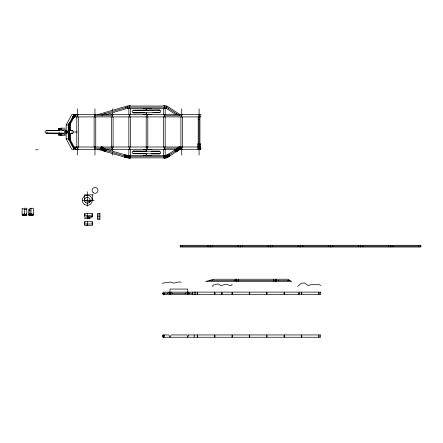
<?xml version="1.0" encoding="UTF-8"?>
<svg xmlns="http://www.w3.org/2000/svg" width="443" height="443" viewBox="0 0 443 443"><rect width="100%" height="100%" fill="white"/><g stroke="black" fill="none" stroke-linecap="round" stroke-linejoin="round"><path stroke-width="0.66" d="M68.294 132.529L68.294 134.844L69.202 134.844L69.202 132.529M68.748 132.529L68.748 138.343L74.081 148.15L75.853 148.15M68.748 130.884L68.748 129.057M69.202 131.372L69.202 129.057L68.3 129.057L68.294 130.214L69.202 130.214M92.67 224.008L92.67 221.694L84.38 221.694L84.38 224.878A0.576 0.576 0 0 0 84.956 225.454L92.089 225.454A0.576 0.576 0 0 0 92.67 224.878L92.67 224.008L84.38 224.008M84.38 218.371L89.824 218.366L91.878 216.849L92.537 216.876L92.67 213.421L84.38 213.421L84.38 216.605A0.576 0.576 0 0 0 84.956 217.181L86.983 217.181C87.011 214.921 88.594 218.039 87.564 218.92M91.878 200.535L92.67 200.33L92.67 194.854M59.606 132.872L59.567 134.783L61.749 134.788L58.26 134.772L59.102 134.938M59.268 128.869L60.569 129.035L58.293 129.018L61.782 128.874L60.497 128.874M58.26 134.772L61.743 134.949M58.841 134.938L58.315 134.777M58.88 129.024L58.354 128.863M59.024 134.938L59.085 132.867M59.096 130.94L59.196 128.869M59.617 130.94L59.633 129.013L59.268 129.029M60.53 134.788L59.689 134.783M61.499 134.943L61.511 133.061M61.527 130.757L61.538 128.874M146.151 153.411L146.118 155.554M146.162 151.478C145.298 148.926 147.569 148.931 146.683 151.484M146.672 153.411L146.694 155.554M164.093 334.941L163.772 336.115L162.996 336.608M84.785 214.578L85.134 214.578M93.058 194.854L84.38 194.854L84.38 200.867L86.983 200.867L87.271 200.003L87.564 200.867L89.165 201.355M87.564 200.291L87.271 200.579L86.983 200.291M84.785 222.851L85.134 222.851M91.917 214.578L92.266 214.578M91.917 222.851L92.266 222.851M97.809 149.308L127.086 157.869L127.418 155.554L166.275 155.554L175.816 149.308M236.457 279.234L236.125 281.549L235.792 279.234M125.413 157.359L125.746 155.072M128.852 157.858L129.179 155.565M25.041 215.137L25.041 214.135M31.929 214.949L31.879 215.237L31.896 214.163M90.106 201.731C89.159 200.518 89.619 203.115 90.15 201.487M22.798 215.237L23.285 214.456L24.465 214.135M29.692 215.237L30.185 214.456L31.32 214.135M68.532 128.426L69.617 123.348M232.032 284.162L231.8 285.226L230.31 285.624L225.908 284.173L220.974 285.669L218.155 283.902L212.806 285.181L212.906 286.787M92.244 200.629L92.321 200.291L89.741 201.715L90.084 201.82M69.318 139.822L69.479 139.263M73.333 147.131L73.477 146.616M104.808 150.387L104.941 149.944M125.469 156.606L125.679 155.881M106.049 114.599L127.418 108.347L166.275 108.347L166.961 106.038L180.041 114.599M276.692 279.234L276.006 281.549L275.313 279.234M187.007 292.131L187.749 294.445L188.496 292.131M168.794 292.131L169.985 294.445L171.17 292.131M64.905 134.257L65.088 133.969M73.571 146.993L200.806 146.993L200.806 149.308L71.805 149.308L66.168 138.936L66.168 124.965L71.805 114.599L200.806 114.599L200.806 116.913L74.225 116.913L69.202 126.15L69.202 130.884M168.213 108.529L168.506 108.081M176.231 113.895L176.641 113.264M101.375 149.092L102.721 147.209M104.199 151.107L105.545 149.225M69.202 133.022L69.202 137.751L68.294 138.936L66.168 138.936M64.955 134.201L65.276 134.085L61.284 134.085M72.979 117.423L75.088 115.335M297.618 286.427L301.428 283.238L304.551 282.961L308.4 285.646L310.255 284.755L318.035 284.229L320.937 285.375M175.511 151.013L180.057 147.43M158.539 110.462L159.452 110.074L160.377 110.451L160.765 111.365L160.388 112.289L159.325 112.683L145.454 112.793L133.382 112.843L132.457 112.467L132.114 111.21L133.365 110.241L159.452 110.074L133.365 110.241L134.29 110.612M47.224 132.75C46.078 133.969 44.162 132.025 45.396 130.895C50.109 129.733 55.453 131.045 60.337 130.58L46.321 130.519L47.235 130.906M73.317 132.911L71.102 133.293M74.225 116.913L73.937 114.599L68.294 124.965L68.294 130.884C65.16 130.884 67.497 133.814 68.637 133.022M177.931 149.308L166.618 156.711L127.252 156.711L101.929 149.308M127.086 157.869L166.961 157.869L180.041 149.308M92.653 200.402L93.019 200.197M31.027 208.249L28.712 209.434L28.712 215.237L33.341 215.237L33.341 208.249L31.027 208.249L31.027 215.237M71.755 130.857L72.746 130.729L73.532 131.344M134.019 153.494L133.027 153.621L132.241 153.007L132.119 152.021L132.728 151.235L159.469 151.229L160.72 152.198L160.587 153.189L159.79 153.787L151.174 153.804M163.971 157.088L169.442 155.205M97.809 114.599L127.086 106.038L166.961 106.038M101.929 114.599L127.252 107.195L166.618 107.195L177.931 114.599M68.294 133.022L68.294 138.936L73.937 149.308L74.225 146.993L69.202 137.751M65.708 130.757L65.376 131.039L66.245 130.757A1.168 1.113 -90 0 0 66.217 133.044M163.279 293.742L162.996 293.798L164.065 293.864M162.171 283.204L170.4 282.036L173.379 283.132L179.803 281.842L181.165 282.418M133.72 112.793L133.382 112.843L144.811 112.743M87.564 225.454L87.271 224.584L86.983 225.454M159.137 151.268L159.469 151.229L151.19 151.201M32.959 214.174L33.336 214.135M146.151 110.495L146.14 108.568L146.467 108.563M146.672 110.49L146.661 108.563L146.328 108.568M146.162 112.422L146.173 114.349L146.694 114.565M152.951 112.694L159.469 112.677L158.55 112.3M128.841 105.744L130.463 105.744M163.55 105.744L165.173 105.744M151.783 108.579L143.51 108.347M76.777 114.311L78.394 114.311M94.132 114.311L95.749 114.311M111.486 114.311L113.103 114.311M180.905 114.311L182.527 114.311M198.259 114.311L199.882 114.311M75.853 115.756L74.081 115.756L68.748 125.557L68.748 130.214M77.182 115.756L77.99 115.756M94.536 115.756L112.699 115.756M129.245 115.756L130.059 115.756M146.6 115.756L147.414 115.756M163.954 115.756L182.123 115.756M198.663 115.756L199.477 115.756M198.813 119.222L199.505 119.222M66.168 124.965L68.294 124.965L69.202 126.15M61.306 128.154L65.309 128.154M60.497 129.035L61.782 129.035L58.293 129.018M61.311 129.749C63.886 130.392 65.42 128.935 65.215 130.159M66.168 131.953L67.231 131.953M61.256 135.68L65.265 135.68M197.916 144.678L200.23 144.678M77.182 148.15L77.99 148.15M94.536 148.15L112.699 148.15M129.245 148.15L130.059 148.15M146.6 148.15L147.414 148.15M163.954 148.15L182.123 148.15M197.916 148.15L200.23 148.15M76.777 149.596L78.394 149.596M94.132 149.596L95.749 149.596M111.486 149.596L113.103 149.596M180.905 149.596L182.527 149.596M198.259 149.596L199.882 149.596M35.634 149.784L37.943 149.784M151.783 155.321L143.51 155.554M128.841 158.157L130.463 158.157M163.55 158.157L165.173 158.157M82.453 200.291L94.254 200.291M26.779 209.434L24.465 209.434L22.15 208.249L22.15 215.237L26.779 215.237L26.779 208.249L24.465 208.249L24.465 215.237M29.52 210.691L30.218 210.691M29.52 213.498L30.218 213.498M97.598 214.982L99.913 214.982M84.38 215.735L92.67 215.735M97.598 216.544L99.913 216.544M87.166 216.605L92.321 216.605M97.598 218.106L99.913 218.106M180.196 246.164L420.85 246.164M209.578 280.391L235.958 280.391M236.291 280.391L275.657 280.391M276.349 280.391L289.866 280.391M162.996 293.288L169.387 293.288M170.577 293.288L187.378 293.288M188.12 293.288L192.655 293.288M197.052 293.288L197.86 293.288M214.406 293.288L215.215 293.288M221.223 293.288L222.436 293.288M231.761 293.288L232.569 293.288M249.116 293.288L249.924 293.288M266.47 293.288L267.279 293.288M283.825 293.288L284.633 293.288M298.377 293.288L299.651 293.288M301.179 293.288L301.988 293.288M318.534 293.288L319.342 293.288M162.996 293.576L164.065 293.576M162.996 294.158L164.065 294.158M162.996 335.229L164.093 335.229M162.996 335.517L164.093 335.517M162.996 335.805L164.093 335.805M162.996 336.099L164.093 336.099M197.052 336.099L197.86 336.099M214.406 336.099L215.215 336.099M231.761 336.099L232.569 336.099M249.116 336.099L249.924 336.099M266.47 336.099L267.279 336.099M283.825 336.099L284.633 336.099M301.179 336.099L301.988 336.099M318.534 336.099L319.342 336.099M162.996 336.387L164.093 336.387M162.996 336.962L164.065 336.962M68.294 133.686L69.202 133.686M59.157 134.938L59.567 134.943L59.229 134.777M59.152 134.794L58.847 134.777M146.268 155.338L146.65 155.338L146.328 155.338M64.13 130.657L62.264 130.646L64.13 130.607M72.552 131.981L77.381 132.008M64.113 133.26L46.305 133.121L64.113 133.21M145.454 151.163L133.382 151.063L134.03 151.24M145.437 153.771L133.365 153.666L159.452 153.832L158.539 153.444M71.102 133.271L72.392 133.288L71.744 133.11M28.712 214.135L29.005 215.237M22.15 214.163L22.438 214.224M26.491 214.135L26.779 214.163M24.47 214.135L25.5 214.456L25.927 215.237M31.326 214.135L32.356 214.456L32.782 215.237M92.044 223.017L92.089 222.679M84.912 223.017L84.956 222.679M124.433 156.052L130.159 156.877M89.735 218.371L89.453 218.189M162.996 293.111L163.772 293.604L164.065 294.445M162.996 335.921L163.279 335.977M66.228 133.077L65.414 132.933M106.049 149.308L127.418 155.554M87.564 217.181L88.921 217.596L89.564 218.31M92.194 200.613L92.105 200.014L92.67 200.242M87.271 216.605L89.757 218.022M166.275 108.347L175.816 114.599M101.104 147.48L105.816 150.841M88.921 201.283L89.564 201.997M178.429 147.242L179.864 149.058M175.705 149.385L177.134 151.207M69.003 123.807L69.795 124.915M68.355 126.853L69.147 127.961M176.231 150.011L176.641 150.637M168.213 155.371L168.506 155.825M167.975 154.485L168.728 156.678M164.691 155.615L165.444 157.808M166.275 155.554L166.961 157.869M125.469 107.3L125.679 108.02M104.808 113.513L104.941 113.956M73.333 116.769L73.477 117.29M69.318 124.079L69.479 124.644M164.004 336.962L164.065 337.256M30.323 214.949L30.384 215.237M23.429 214.949L23.485 215.237M74.502 114.676L74.828 116.836M73.239 115.928L73.566 118.087M127.086 106.038L127.418 108.347M146.688 113.065L146.406 114.565M164.73 292.939L164.73 293.631M68.748 133.686L68.748 132.429M418.535 245.904L418.535 246.596M393.085 245.965L393.085 246.513M390.77 245.295L390.77 247.033M388.456 245.904L388.456 246.596M363 245.965L363 246.513M360.685 245.295L360.685 247.033M358.37 245.904L358.37 246.596M332.92 245.965L332.92 246.513M330.605 245.295L330.605 247.033M328.291 245.904L328.291 246.596M318.938 292.131L318.938 294.445M318.938 334.941L318.938 337.256M302.835 245.965L302.835 246.513M301.583 292.131L301.583 294.445M301.583 334.941L301.583 337.256M300.526 245.295L300.526 247.033M299.014 292.131L299.014 294.445M298.211 245.904L298.211 246.596M288.061 280.048L288.061 280.801M284.229 292.131L284.229 294.445M284.229 334.941L284.229 337.256M278.414 280.142L278.414 280.679M274.106 280.159L274.106 280.663M273.403 279.234L273.403 281.549M272.755 245.965L272.755 246.513M270.44 245.295L270.44 247.033M268.126 245.904L268.126 246.596M266.874 292.131L266.874 294.445M266.874 334.941L266.874 337.256M249.52 292.131L249.52 294.445M249.52 334.941L249.52 337.256M242.675 245.965L242.675 246.513M240.361 245.295L240.361 247.033M238.694 279.234L238.694 281.549M238.046 245.904L238.046 246.596M238.057 280.159L238.057 280.618M234.22 280.037L234.22 280.79M232.165 292.131L232.165 294.445M232.165 334.941L232.165 337.256M221.915 292.131L221.915 294.445M214.811 292.131L214.811 294.445M214.811 334.941L214.811 337.256M212.646 280.159L212.646 280.618M212.59 245.965L212.59 246.513M210.275 245.295L210.275 247.033M207.966 245.904L207.966 246.596M200.23 149.308L200.23 143.521L197.916 143.521L197.916 149.308M199.937 116.913L199.937 146.993M199.073 108.812L199.073 114.338M199.073 114.599L199.073 149.308M199.073 149.568L199.073 155.094M198.204 116.913L198.204 146.993M197.456 292.131L197.456 294.445M197.456 334.941L197.456 337.256M195.723 292.131L195.723 294.445M194.189 292.131L194.189 294.445M194.189 334.941L194.189 337.256M192.655 292.131L192.655 294.445M189.621 292.884L189.621 293.809M187.749 294.445L187.749 289.063L169.985 289.063L169.985 294.445M185.235 292.939L185.235 293.576M182.527 117.074L182.527 147.519M182.51 245.965L182.51 246.513M181.719 108.812L181.719 114.338M181.719 114.599L181.719 116.913M181.719 146.993L181.719 149.308M181.719 149.568L181.719 155.094M180.905 117.074L180.905 147.519M179.149 115.523L179.149 116.038M179.149 147.862L179.149 148.377M172.626 292.939L172.626 293.637M167.537 292.939L167.537 293.631M165.173 108.507L165.173 114.709M165.173 116.78L165.173 147.126M165.173 149.191L165.173 155.399M165.067 106.924L165.067 107.422M165.067 156.479L165.067 156.983M164.364 106.038L164.364 108.347M164.364 114.599L164.364 116.913M164.364 146.993L164.364 149.308M164.364 155.554L164.364 157.869M163.55 108.507L163.55 114.709M163.55 116.78L163.55 147.126M163.55 149.191L163.55 155.399M151.799 149.335L143.51 149.335M147.818 117.074L147.818 147.519M147.004 114.599L147.004 116.913M147.004 146.993L147.004 149.308M146.196 117.074L146.196 147.519M130.463 108.507L130.463 114.709M130.463 116.78L130.463 147.126M130.463 149.191L130.463 155.399M129.649 106.038L129.649 108.347M129.649 114.599L129.649 116.913M129.649 146.993L129.649 149.308M129.649 155.554L129.649 157.869M129.013 106.962L129.013 107.422M129.013 156.479L129.013 156.944M128.841 108.507L128.841 114.709M128.841 116.78L128.841 147.126M128.841 149.191L128.841 155.399M113.103 117.074L113.103 147.519M112.295 108.812L112.295 110.196M112.295 112.954L112.295 114.338M112.295 114.599L112.295 116.913M112.295 146.993L112.295 149.308M112.295 149.568L112.295 150.947M112.295 153.018L112.295 155.094M111.486 117.074L111.486 147.519M102.045 115.462L102.045 115.983M102.045 147.923L102.045 148.444M95.749 117.074L95.749 147.519M94.94 108.812L94.94 114.338M94.94 114.599L94.94 116.913M94.94 146.993L94.94 149.308M94.94 149.568L94.94 155.094M94.132 117.074L94.132 147.519M92.089 214.406L92.089 214.75M87.271 191.681L87.271 206.2M87.271 213.421L87.271 216.317M87.271 216.477L87.271 216.771M87.271 221.694L87.271 224.584M87.271 224.751L87.271 225.454M84.956 214.406L84.956 214.75M78.394 117.074L78.394 147.519M77.586 108.812L77.586 114.338M77.586 114.599L77.586 116.913M77.586 146.993L77.586 149.308M77.586 149.568L77.586 155.094M76.777 117.074L76.777 147.519M75.853 114.599L75.853 116.913M75.853 146.993L75.853 149.308M74.668 115.235L74.668 116.16M74.668 147.746L74.668 148.671M70.609 123.852L70.609 130.707M70.609 133.448L70.609 140.99M69.889 124.162L69.889 130.895M69.889 132.917L69.889 139.656M66.965 130.884L66.965 133.022M66.732 130.851L66.732 133.05M33.053 214.135L33.053 215.237M32.765 214.163L32.765 215.237M32.472 214.163L32.472 215.237M32.184 214.163L32.184 215.237M31.608 214.019L31.608 215.237M31.32 214.019L31.32 215.237M30.739 214.163L30.739 215.237M30.451 214.163L30.451 215.237M30.163 214.163L30.163 215.237M29.869 208.841L29.869 215.237M26.491 214.019L26.491 215.237M25.622 214.135L25.622 215.237M25.334 214.135L25.334 215.237M24.753 214.135L24.753 215.237M24.177 214.135L24.177 215.237M23.883 214.135L23.883 215.237M23.595 214.135L23.595 215.237M23.307 214.135L23.307 215.237M23.019 214.135L23.019 215.237M66.228 132.906A1.096 1.047 -90 0 1 66.228 131.001M66.289 132.75A0.869 0.825 90 0 1 66.312 131.078M66.234 132.662A0.869 0.825 90 0 1 65.857 132.13M65.863 131.682A0.869 0.825 90 0 1 66.251 131.161A0.825 0.786 90 0 0 65.902 131.693A0.709 0.676 -90 0 1 66.179 131.3M66.256 132.629A0.825 0.786 90 0 1 65.974 132.324M61.876 135.281A0.797 0.759 -90 0 1 60.724 135.486A0.797 0.759 -90 0 1 60.741 134.257A0.797 0.759 -90 0 1 61.887 134.506M66.173 132.529A0.709 0.676 -90 0 1 65.924 132.269M66.24 132.407A0.57 0.543 -90 0 1 66.04 132.197M65.99 131.765A0.57 0.543 -90 0 1 66.245 131.421M65.354 132.695A0.903 0.858 -90 0 1 64.955 132.147M65.187 131.272A0.903 0.858 -90 0 1 65.365 131.128M65.226 132.928A1.168 1.113 -90 0 1 65.509 130.785M61.66 129.627A0.797 0.759 -90 0 1 60.68 129.472A0.797 0.759 -90 0 1 60.674 128.431A0.797 0.759 -90 0 1 61.655 128.271M124.599 154.906L124.267 157.199L129.993 158.024L130.325 155.731L124.599 154.906M89.591 201.654L89.918 201.77L89.591 201.654M89.591 217.967L89.918 218.083L89.591 217.967M69.219 122.794L68.133 127.872L68.931 128.979L70.011 123.902L69.219 122.794M92.161 200.225L92.487 200.352L92.161 200.225M92.161 216.538L92.487 216.666L92.161 216.538M188.496 334.941L187.749 337.256L187.007 334.941L171.17 334.941L169.985 337.256L168.794 334.941L162.996 334.941L162.996 337.256L320.677 337.256L320.677 334.941L188.496 334.941M101.779 146.539L100.434 148.422L105.146 151.783L106.486 149.9L101.779 146.539M74.922 114.255L72.818 116.343L73.139 118.502L75.249 116.415L74.922 114.255M179.337 146.522L174.797 150.099L176.225 151.921L180.772 148.344L179.337 146.522M169.065 154.109L163.594 155.991L164.347 158.184L169.819 156.301L169.065 154.109M213.532 279.234L205.618 281.549L291.632 281.549L288.1 279.234L213.532 279.234M72.408 130.685L71.118 130.691L72.408 130.685M151.799 114.333L143.51 114.565L151.799 114.333M99.913 213.421L97.598 213.421L97.598 219.667L99.913 219.667L99.913 213.421M420.85 245.295L180.196 245.295L180.196 247.033L420.85 247.033L420.85 245.295M320.677 292.131L162.996 292.131L162.996 294.445L320.677 294.445L320.677 292.131M93.467 192.882A2.951 2.951 0 0 0 97.992 190.512A2.951 2.951 0 0 0 93.678 187.777A2.951 2.951 0 0 0 93.467 192.882M85.721 202.711A2.874 2.874 0 0 0 90.145 200.424A2.874 2.874 0 0 0 85.953 197.739A2.874 2.874 0 0 0 85.721 202.711M84.441 204.472A5.05 5.05 0 0 0 92.31 200.651A5.05 5.05 0 0 0 85.067 195.745A5.05 5.05 0 0 0 84.441 204.472M69.457 132.728A1.096 1.047 -90 0 0 68.986 130.89A1.096 1.047 -90 0 0 67.707 132.236A1.096 1.047 -90 0 0 69.457 132.728M69.418 132.274A0.709 0.676 -90 0 0 68.842 131.206A0.709 0.676 -90 0 0 68.25 132.269A0.709 0.676 -90 0 0 69.418 132.274M69.518 132.335A0.825 0.786 -90 0 0 68.842 131.089A0.825 0.786 -90 0 0 68.156 132.324A0.825 0.786 -90 0 0 69.518 132.335"/></g></svg>
